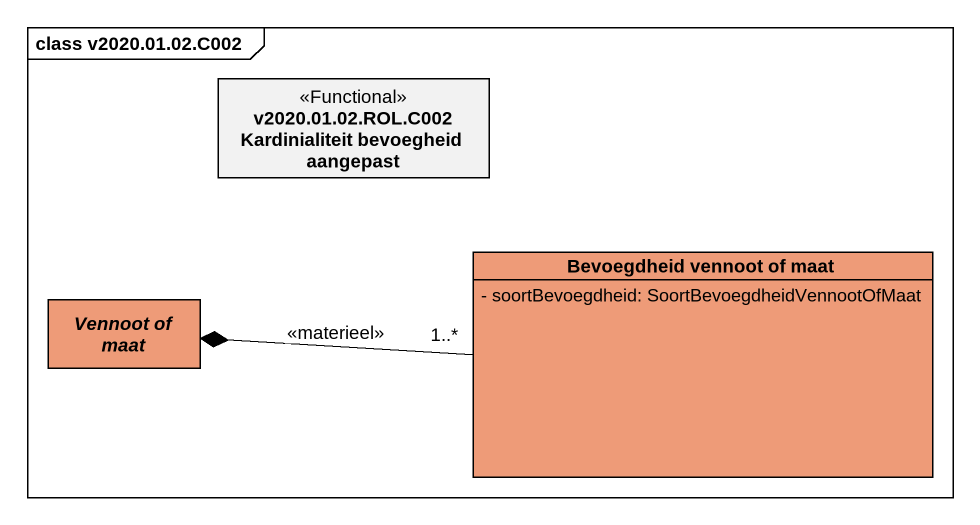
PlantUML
@startuml
mainframe class v2020.01.02.C002
hide circle
hide empty members
skinparam classAttributeIconSize 0
class "v2020.01.02.ROL.C002 Kardinialiteit bevoegheid aangepast" as v2020_01_02_ROL_C002 <<Functional>>
class "Bevoegdheid vennoot of maat" as Bevoegdheid_vennoot_of_maat #EE9B78 {
  - soortBevoegdheid: SoortBevoegdheidVennootOfMaat
}
abstract class "Vennoot of maat" as Vennoot_of_maat #EE9B78
Bevoegdheid_vennoot_of_maat "1..*" -left-* Vennoot_of_maat : <<materieel>>
@enduml
